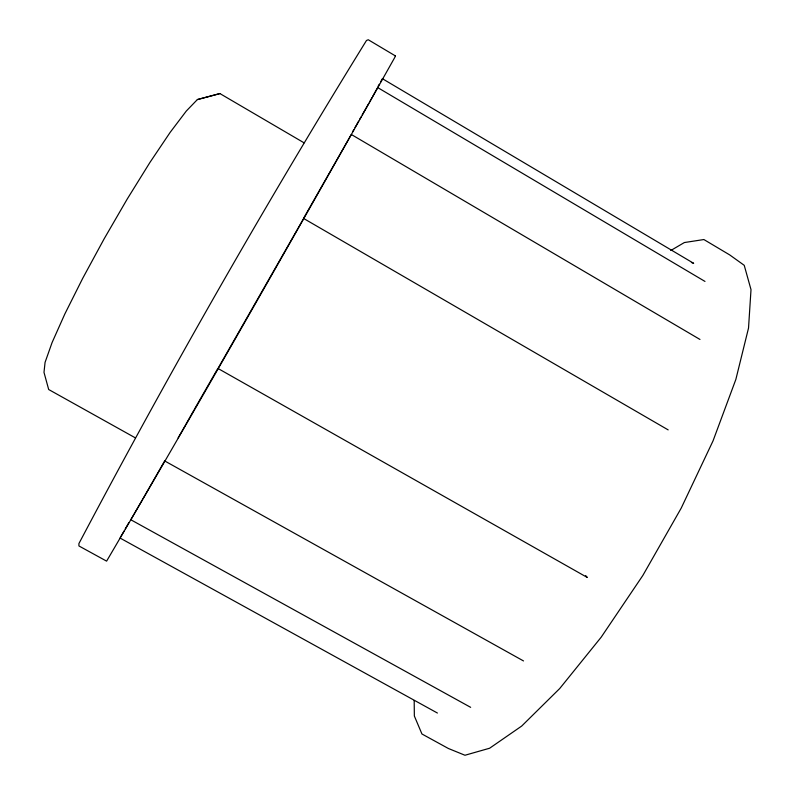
<?xml version="1.0" encoding="UTF-8"?>
<svg xmlns="http://www.w3.org/2000/svg" width="795" height="795" viewBox="0 0 795 795"><rect width="100%" height="100%" fill="white"/><g stroke="black" fill="none" stroke-linecap="round" stroke-linejoin="round"><path stroke-width="1.19" d="M372.646 96.573L377.665 87.559L704.986 281.43M369.456 102.287L372.12 97.527M352.583 131.821L353.785 129.674M354.997 127.528L356.2 125.391M185.871 424.401L194.089 409.832M142.941 498.863L164.525 461.17M303.541 218.347L351.31 134.484L699.978 339.455M124.05 531.07L120.592 537.023M125.252 528.963L128.86 522.643M378.042 86.387L379.275 84.23M380.507 82.084L382.385 78.685L693.657 263.314L691.392 262.469M356.806 124.318L358.615 121.168M359.817 119.071L361.019 116.974M362.222 114.877L368.85 103.34M194.666 408.819L217.621 368.81M178.12 437.916L185.285 425.444M142.335 499.926L134.196 513.948M133.639 514.912L130.817 519.751L470.66 707.341M119.966 537.996L437.409 713.035M304.068 142.832L219.917 93.572L197.369 99.574L186.318 111.022L170.15 132.377L149.917 162.468L127.23 199.028L104.105 238.898L82.67 278.399L64.852 313.955L52.063 342.605L45.067 362.381L43.993 372.368L48.684 389.52L135.1 437.727M670.791 250.505L684.356 242.545L703.883 239.543L729.701 254.907L744.229 265.321L751.007 289.638L748.522 328.067L735.852 379.434L713.016 440.917L681.226 508.094L642.857 575.431L601.169 637.212L559.71 688.54L521.709 726.044L489.621 748.234L464.966 755.25L448.33 748.463L421.946 733.994L414.354 716.017L414.185 700.455M219.917 93.572L197.369 99.574M164.823 461.011L523.507 660.943M668.168 429.896L303.64 218.476L217.979 368.463L587.286 577.468L585.677 575.6M395.353 55.879L394.827 57.359C299.934 225.949 204.474 394.29 106.609 561.141L78.924 545.956L78.914 543.571C169.087 372.805 265.013 204.802 366.475 40.495L368.264 39.75L395.353 55.879"/></g></svg>
